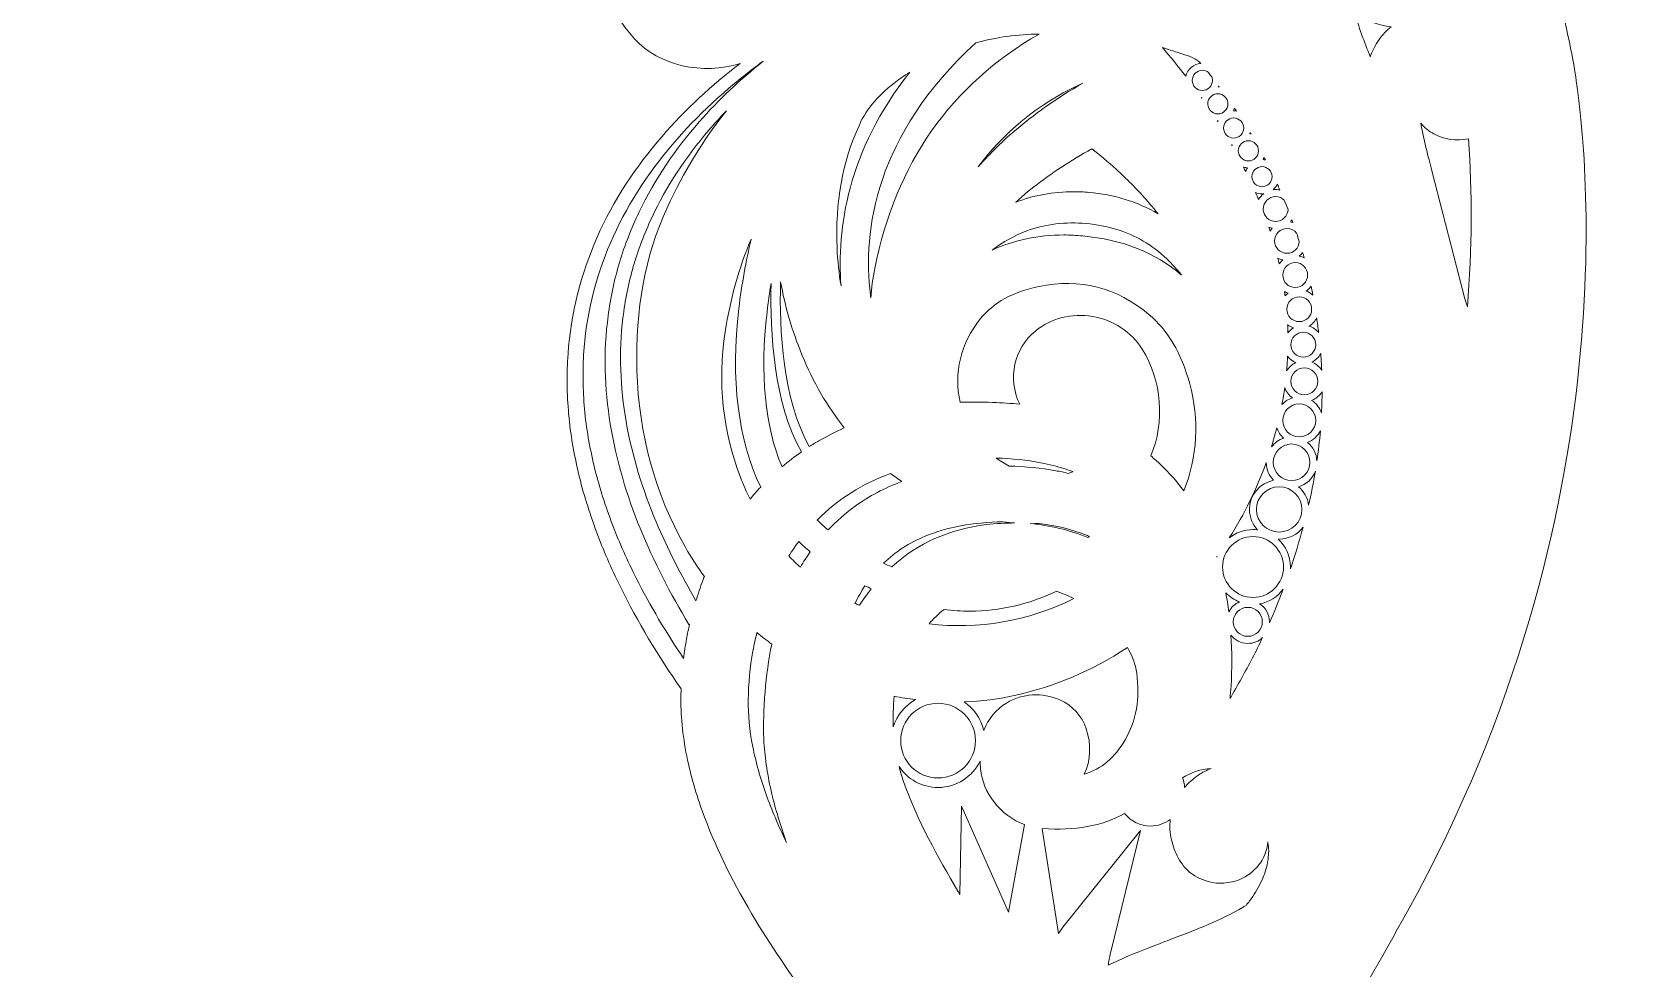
# Model space of a CAD drawing. Header units: millimetres. Extents: x -77 to 1717, y 18 to 332.
# Drawn here: x 463.1 to 636.7, y 149.6 to 251.3 of the extents above; entities that cross this region are included whole.
import ezdxf

# ---------------------------------------------------------------- set-up
doc = ezdxf.new("R2010")
doc.units = ezdxf.units.MM
doc.header["$MEASUREMENT"] = 0
doc.layers.add('Layer 4', color=7, linetype='Continuous')

msp = doc.modelspace()

# ---------------------------------------------------------------- linework, layer by layer
at = {"layer": 'Layer 4', "lineweight": 0}
for points, knots in [([(630.74, 246.83), (629.99, 251.55), (627.43, 263.99), (619.92, 277.61), (610.63, 294.47), (597.24, 307.16), (580.13, 315.32), (570.51, 319.9), (559.72, 324.34), (545.99, 325.76), (530.06, 327.4), (515.48, 326.65), (502.64, 323.53), (492.27, 321.01), (483, 316.95), (475.09, 311.46), (467.44, 306.15), (462.55, 300.58), (459.63, 296.49), (456.71, 300.58), (451.82, 306.15), (444.17, 311.46), (436.26, 316.95), (426.99, 321.01), (416.62, 323.53), (403.78, 326.65), (389.19, 327.4), (373.27, 325.76), (359.54, 324.34), (348.75, 319.9), (339.13, 315.32), (322.02, 307.16), (308.63, 294.47), (299.34, 277.61), (291.83, 263.99), (289.27, 251.55), (288.52, 246.83), (287.32, 239.29), (282.56, 199.48), (306.74, 155.75), (318.11, 135.19), (329.78, 116.27), (357.43, 92.85), (368.82, 83.21), (386.88, 68.64), (412.18, 53.49), (431.77, 41.77), (447.18, 33.53), (457.98, 28.99), (457.98, 28.99), (458.13, 28.92), (458.13, 28.92), (458.13, 28.92), (459.63, 28.25), (459.63, 28.25), (459.63, 28.25), (461.13, 28.92), (461.13, 28.92), (461.13, 28.92), (461.28, 28.99), (461.28, 28.99), (472.08, 33.53), (487.49, 41.77), (507.08, 53.49), (532.38, 68.64), (550.44, 83.21), (561.83, 92.85), (589.48, 116.27), (601.15, 135.19), (612.52, 155.75), (636.7, 199.48), (631.94, 239.29), (630.74, 246.83)], [0, 0, 0, 0, 1, 1, 1, 2, 2, 2, 3, 3, 3, 4, 4, 4, 5, 5, 5, 6, 6, 6, 7, 7, 7, 8, 8, 8, 9, 9, 9, 10, 10, 10, 11, 11, 11, 12, 12, 12, 13, 13, 13, 14, 14, 14, 15, 15, 15, 16, 16, 16, 17, 17, 17, 18, 18, 18, 19, 19, 19, 20, 20, 20, 21, 21, 21, 22, 22, 22, 23, 23, 23, 24, 24, 24, 24]), ([(528.05, 99.96), (525.07, 99.35), (522.75, 97.42), (521.67, 94.67), (520.85, 92.54), (520.91, 90.51), (521.86, 88.62), (522.23, 87.91), (522.76, 87.29), (523.41, 86.83), (523.41, 86.83), (523.88, 86.54), (523.88, 86.54), (523.88, 86.54), (523.94, 86.51), (523.94, 86.51), (524.3, 86.31), (524.69, 86.17), (525.08, 86.07), (525.41, 86), (525.73, 85.95), (526.06, 85.94), (525.21, 85.55), (524.29, 85.17), (523.24, 84.78), (520.78, 83.87), (518.18, 83.13), (515.97, 82.52), (514.52, 82.12), (513.03, 81.73), (511.59, 81.35), (511.59, 81.35), (511.53, 81.33), (511.53, 81.33), (510.18, 80.98), (508.79, 80.62), (507.4, 80.23), (506.64, 81.53), (505.6, 82.66), (504.32, 83.58), (502.28, 85.04), (499.88, 85.82), (497.37, 85.82), (496.55, 85.82), (495.72, 85.73), (494.9, 85.57), (492.85, 85.15), (490.9, 84.21), (489.27, 82.85), (489.17, 83.37), (489.05, 83.89), (488.91, 84.39), (488.71, 85.16), (488.46, 85.94), (488.17, 86.72), (488.06, 87.03), (487.38, 88.58), (487.25, 88.88), (487.25, 88.88), (487.22, 88.94), (487.22, 88.94), (487.21, 88.96), (485.12, 93.07), (485.12, 93.07), (485.12, 93.07), (483.96, 95.36), (483.96, 95.36), (483.96, 95.36), (481.99, 88.75), (481.99, 88.75), (481.73, 87.79), (481.59, 86.96), (481.48, 86.2), (481.47, 86.18), (481.47, 86.16), (481.47, 86.13), (478.93, 88.91), (475.54, 90.43), (471.34, 90.66), (466.36, 90.94), (461.76, 88.02), (459.63, 83.5), (457.5, 88.02), (452.88, 90.94), (447.92, 90.66), (443.72, 90.43), (440.33, 88.91), (437.79, 86.13), (437.79, 86.16), (437.79, 86.19), (437.78, 86.22), (437.67, 86.96), (437.53, 87.79), (437.27, 88.75), (437.27, 88.75), (435.3, 95.36), (435.3, 95.36), (435.3, 95.36), (432.08, 89.02), (432.08, 89.02), (432.08, 89.02), (431.44, 87.62), (431.44, 87.62), (431.32, 87.33), (431.2, 87.03), (431.09, 86.72), (430.8, 85.94), (430.55, 85.16), (430.35, 84.41), (430.21, 83.9), (430.09, 83.38), (429.99, 82.85), (428.36, 84.21), (426.41, 85.15), (424.36, 85.57), (421.02, 86.25), (417.67, 85.54), (414.94, 83.58), (413.66, 82.66), (412.63, 81.53), (411.87, 80.23), (410.47, 80.62), (409.08, 80.98), (407.73, 81.33), (407.73, 81.33), (407.67, 81.35), (407.67, 81.35), (406.23, 81.73), (404.74, 82.12), (403.29, 82.52), (401.08, 83.13), (398.48, 83.87), (396.03, 84.78), (394.98, 85.17), (394.05, 85.55), (393.2, 85.94), (393.53, 85.95), (393.85, 86), (394.18, 86.07), (394.57, 86.17), (394.96, 86.31), (395.32, 86.51), (395.32, 86.51), (395.8, 86.79), (395.8, 86.79), (395.8, 86.79), (395.85, 86.83), (395.85, 86.83), (396.5, 87.29), (397.03, 87.91), (397.4, 88.62), (398.35, 90.51), (398.42, 92.54), (397.59, 94.67), (396.51, 97.42), (394.19, 99.35), (391.21, 99.96), (388.11, 100.59), (384.78, 99.64), (382.73, 97.54), (381.79, 96.57), (381.07, 95.58), (380.54, 94.53), (380.42, 94.96), (380.37, 95.45), (380.33, 95.92), (380.27, 96.47), (380.25, 97.01), (380.22, 97.56), (380.17, 98.66), (380.14, 99.76), (380.1, 100.86), (380.03, 103.06), (379.98, 105.26), (379.89, 107.46), (379.81, 109.66), (379.71, 111.86), (379.57, 114.06), (379.43, 116.26), (379.25, 118.46), (379.02, 120.65), (378.8, 122.85), (378.53, 125.04), (378.19, 127.23), (378.11, 127.78), (378.01, 128.32), (377.92, 128.87), (377.87, 129.14), (377.83, 129.41), (377.77, 129.7), (377.72, 129.98), (377.66, 130.26), (377.58, 130.54), (377.31, 131.65), (376.91, 132.74), (376.44, 133.78), (375.48, 135.88), (374.17, 137.79), (372.65, 139.52), (371.9, 140.39), (371.09, 141.21), (370.24, 141.99), (369.91, 142.29), (369.57, 142.59), (369.22, 142.87), (369.71, 143.49), (370.19, 144.1), (370.66, 144.72), (373.33, 148.23), (375.59, 151.52), (377.57, 154.8), (379.88, 158.59), (381.69, 162.25), (383.11, 165.99), (383.89, 168.08), (384.51, 170.16), (384.95, 172.18), (385.44, 174.51), (385.69, 176.75), (385.68, 178.84), (385.68, 179.25), (385.66, 179.67), (385.64, 180.08), (388.07, 183.59), (390.28, 187.25), (392.16, 191.1), (393.14, 193.03), (393.97, 195.05), (394.76, 197.08), (395.49, 199.13), (396.17, 201.2), (396.67, 203.33), (397.16, 205.46), (397.56, 207.61), (397.74, 209.79), (397.93, 211.97), (397.97, 214.17), (397.82, 216.35), (397.52, 220.73), (396.41, 225.04), (394.64, 229.03), (392.87, 233.04), (390.44, 236.71), (387.6, 239.99), (385.02, 242.96), (382.11, 245.62), (379.01, 247.99), (383.14, 246.62), (387.99, 247.59), (390.72, 250.6), (392.74, 252.84), (393.86, 255.2), (394.05, 257.64), (394.83, 257.26), (395.69, 257.02), (396.56, 256.97), (396.56, 256.97), (396.66, 256.97), (396.66, 256.97), (396.66, 256.97), (396.68, 256.97), (396.68, 256.97), (396.96, 256.97), (397.3, 256.97), (397.7, 257.02), (397.7, 257.02), (397.81, 257.04), (397.81, 257.04), (397.87, 257.05), (397.92, 257.06), (397.98, 257.07), (398.2, 257.11), (398.47, 257.15), (398.82, 257.26), (398.87, 257.28), (398.92, 257.29), (398.99, 257.31), (399.18, 257.37), (399.42, 257.45), (399.72, 257.58), (399.72, 257.58), (399.9, 257.67), (399.9, 257.67), (400.09, 257.76), (400.33, 257.88), (400.6, 258.03), (401.8, 258.76), (402.78, 259.88), (403.37, 261.18), (404.41, 263.47), (404.34, 266.14), (403.17, 268.49), (402.63, 269.61), (401.83, 270.61), (400.87, 271.37), (400.48, 271.69), (400.07, 271.97), (399.65, 272.22), (401.4, 272.49), (403.1, 272.93), (404.78, 273.44), (406.53, 273.99), (408.24, 274.64), (409.91, 275.38), (413.26, 276.86), (416.46, 278.68), (419.42, 280.85), (420.17, 281.38), (420.89, 281.96), (421.61, 282.52), (422.31, 283.12), (423.03, 283.69), (423.7, 284.32), (425.07, 285.54), (426.35, 286.87), (427.59, 288.22), (429.85, 290.76), (431.88, 293.51), (433.66, 296.42), (434.74, 296.27), (435.82, 296.08), (436.89, 295.86), (436.66, 295.74), (436.43, 295.62), (436.2, 295.48), (435.89, 295.3), (435.6, 295.12), (435.32, 294.94), (435.07, 294.77), (434.76, 294.55), (434.37, 294.23), (434.37, 294.23), (430.93, 291.23), (430.93, 291.23), (430.93, 291.23), (435.56, 289.58), (435.56, 289.58), (436.8, 289.14), (438.08, 288.87), (439.48, 288.75), (440, 288.71), (440.52, 288.69), (441.04, 288.71), (440.89, 288.16), (440.8, 287.61), (440.77, 287.05), (440.69, 285.61), (441.05, 284.16), (441.8, 282.93), (441.93, 282.72), (442.07, 282.53), (442.23, 282.32), (442.23, 282.32), (442.36, 282.13), (442.36, 282.13), (442.55, 281.9), (442.73, 281.73), (442.88, 281.57), (442.92, 281.53), (442.96, 281.49), (443.03, 281.43), (443.25, 281.2), (443.47, 281.04), (443.65, 280.9), (443.7, 280.87), (443.74, 280.83), (443.79, 280.8), (443.79, 280.8), (443.91, 280.71), (443.91, 280.71), (444.21, 280.5), (444.52, 280.34), (444.8, 280.19), (444.8, 280.19), (444.89, 280.15), (444.89, 280.15), (446.29, 279.52), (447.97, 279.41), (449.36, 279.87), (450.04, 280.07), (450.66, 280.35), (451.23, 280.72), (451.55, 280.93), (451.83, 281.15), (452.09, 281.38), (452.09, 281.38), (452.29, 281.58), (452.29, 281.58), (452.43, 281.71), (452.54, 281.85), (452.69, 282.05), (452.69, 282.05), (453.05, 282.64), (453.05, 282.64), (453.05, 282.64), (453.07, 282.69), (453.07, 282.69), (453.46, 283.45), (453.67, 284.29), (453.68, 285.11), (453.69, 285.62), (453.63, 286.13), (453.49, 286.63), (453.49, 286.63), (453.04, 287.71), (453.04, 287.71), (453.04, 287.71), (452.98, 287.82), (452.98, 287.82), (452.76, 288.2), (452.49, 288.56), (452.18, 288.87), (452.73, 288.68), (453.29, 288.43), (453.86, 288.12), (454.37, 287.83), (456.57, 286.04), (458.29, 284.56), (458.29, 284.56), (459.63, 283.41), (459.63, 283.41), (459.63, 283.41), (460.97, 284.56), (460.97, 284.56), (462.69, 286.04), (464.88, 287.82), (465.35, 288.09), (465.96, 288.42), (466.52, 288.68), (467.08, 288.87), (466.77, 288.56), (466.5, 288.2), (466.28, 287.82), (466.28, 287.82), (465.82, 286.75), (465.82, 286.75), (465.82, 286.75), (465.77, 286.63), (465.77, 286.63), (465.63, 286.13), (465.57, 285.62), (465.58, 285.12), (465.59, 284.29), (465.8, 283.44), (466.21, 282.65), (466.21, 282.65), (466.53, 282.11), (466.53, 282.11), (466.53, 282.11), (466.58, 282.03), (466.58, 282.03), (466.71, 281.86), (466.83, 281.71), (466.96, 281.59), (466.96, 281.59), (467.17, 281.38), (467.17, 281.38), (467.43, 281.15), (467.71, 280.93), (468.04, 280.72), (468.6, 280.35), (469.22, 280.07), (469.86, 279.88), (471.29, 279.42), (472.98, 279.52), (474.37, 280.15), (474.37, 280.15), (474.5, 280.21), (474.5, 280.21), (474.75, 280.34), (475.05, 280.5), (475.35, 280.71), (475.35, 280.71), (475.47, 280.8), (475.47, 280.8), (475.52, 280.83), (475.56, 280.87), (475.61, 280.91), (475.79, 281.04), (476.01, 281.2), (476.26, 281.46), (476.3, 281.5), (476.34, 281.54), (476.39, 281.58), (476.53, 281.73), (476.71, 281.9), (476.92, 282.16), (476.92, 282.16), (477.04, 282.32), (477.04, 282.32), (477.19, 282.53), (477.33, 282.72), (477.49, 282.97), (478.21, 284.16), (478.57, 285.61), (478.49, 287.04), (478.46, 287.61), (478.37, 288.16), (478.22, 288.71), (478.74, 288.69), (479.26, 288.71), (479.78, 288.75), (481.18, 288.86), (482.46, 289.14), (483.7, 289.58), (483.7, 289.58), (488.33, 291.23), (488.33, 291.23), (488.33, 291.23), (484.85, 294.26), (484.85, 294.26), (484.5, 294.55), (484.2, 294.76), (483.92, 294.95), (483.65, 295.13), (483.37, 295.3), (483.05, 295.49), (482.82, 295.62), (482.59, 295.75), (482.37, 295.86), (483.43, 296.08), (484.5, 296.26), (485.57, 296.41), (487.35, 293.51), (489.37, 290.76), (491.63, 288.22), (492.87, 286.87), (494.15, 285.54), (495.53, 284.32), (496.2, 283.69), (496.92, 283.12), (497.61, 282.52), (498.34, 281.96), (499.05, 281.38), (499.8, 280.85), (502.76, 278.68), (505.97, 276.86), (509.31, 275.38), (510.99, 274.64), (512.7, 273.99), (514.44, 273.44), (516.14, 272.93), (517.84, 272.48), (519.61, 272.21), (519.19, 271.96), (518.78, 271.69), (518.41, 271.39), (517.43, 270.61), (516.64, 269.61), (516.1, 268.51), (514.93, 266.14), (514.85, 263.47), (515.89, 261.19), (516.48, 259.88), (517.47, 258.75), (518.7, 258.01), (518.92, 257.89), (519.12, 257.78), (519.36, 257.67), (519.36, 257.67), (519.57, 257.57), (519.57, 257.57), (519.84, 257.45), (520.08, 257.37), (520.29, 257.31), (520.34, 257.29), (520.4, 257.27), (520.49, 257.24), (520.79, 257.15), (521.06, 257.11), (521.28, 257.07), (521.34, 257.06), (521.39, 257.05), (521.45, 257.04), (521.45, 257.04), (521.6, 257.02), (521.6, 257.02), (521.96, 256.97), (522.3, 256.97), (522.6, 256.97), (522.6, 256.97), (522.63, 256.97), (522.63, 256.97), (522.63, 256.97), (522.73, 256.97), (522.73, 256.97), (523.58, 257.02), (524.44, 257.26), (525.21, 257.64), (525.41, 255.2), (526.52, 252.84), (528.54, 250.6), (531.22, 247.64), (535.94, 246.65), (540.02, 247.91), (536.95, 245.56), (534.08, 242.93), (531.54, 239.99), (528.69, 236.71), (526.26, 233.04), (524.49, 229.03), (522.72, 225.04), (521.62, 220.73), (521.32, 216.35), (521.17, 214.17), (521.2, 211.97), (521.39, 209.79), (521.58, 207.61), (521.98, 205.46), (522.47, 203.33), (522.96, 201.2), (523.65, 199.13), (524.38, 197.08), (525.16, 195.05), (525.99, 193.03), (526.97, 191.1), (528.88, 187.19), (531.13, 183.47), (533.61, 179.92), (533.61, 179.92), (533.61, 179.92), (533.61, 179.92), (533.6, 179.56), (533.58, 179.19), (533.58, 178.83), (533.57, 176.75), (533.82, 174.51), (534.31, 172.17), (534.75, 170.15), (535.37, 168.07), (536.15, 165.98), (537.57, 162.25), (539.38, 158.59), (541.69, 154.8), (543.67, 151.52), (545.93, 148.22), (548.6, 144.72), (549.04, 144.14), (549.5, 143.56), (549.95, 142.98), (549.56, 142.66), (549.18, 142.33), (548.81, 141.99), (547.96, 141.21), (547.14, 140.39), (546.39, 139.52), (544.88, 137.79), (543.56, 135.88), (542.61, 133.78), (542.13, 132.74), (541.74, 131.65), (541.46, 130.54), (541.39, 130.26), (541.33, 129.98), (541.28, 129.7), (541.22, 129.41), (541.17, 129.14), (541.13, 128.87), (541.04, 128.32), (540.94, 127.78), (540.86, 127.23), (540.52, 125.04), (540.25, 122.85), (540.02, 120.65), (539.79, 118.46), (539.62, 116.26), (539.48, 114.06), (539.33, 111.86), (539.23, 109.66), (539.15, 107.46), (539.06, 105.26), (539.02, 103.06), (538.94, 100.86), (538.91, 99.76), (538.88, 98.66), (538.83, 97.56), (538.8, 97.01), (538.77, 96.47), (538.72, 95.92), (538.68, 95.55), (538.64, 95.17), (538.57, 94.81), (538.06, 95.76), (537.39, 96.66), (536.53, 97.54), (534.48, 99.64), (531.15, 100.59), (528.05, 99.96)], [0, 0, 0, 0, 1, 1, 1, 2, 2, 2, 3, 3, 3, 4, 4, 4, 5, 5, 5, 6, 6, 6, 7, 7, 7, 8, 8, 8, 9, 9, 9, 10, 10, 10, 11, 11, 11, 12, 12, 12, 13, 13, 13, 14, 14, 14, 15, 15, 15, 16, 16, 16, 17, 17, 17, 18, 18, 18, 19, 19, 19, 20, 20, 20, 21, 21, 21, 22, 22, 22, 23, 23, 23, 24, 24, 24, 25, 25, 25, 26, 26, 26, 27, 27, 27, 28, 28, 28, 29, 29, 29, 30, 30, 30, 31, 31, 31, 32, 32, 32, 33, 33, 33, 34, 34, 34, 35, 35, 35, 36, 36, 36, 37, 37, 37, 38, 38, 38, 39, 39, 39, 40, 40, 40, 41, 41, 41, 42, 42, 42, 43, 43, 43, 44, 44, 44, 45, 45, 45, 46, 46, 46, 47, 47, 47, 48, 48, 48, 49, 49, 49, 50, 50, 50, 51, 51, 51, 52, 52, 52, 53, 53, 53, 54, 54, 54, 55, 55, 55, 56, 56, 56, 57, 57, 57, 58, 58, 58, 59, 59, 59, 60, 60, 60, 61, 61, 61, 62, 62, 62, 63, 63, 63, 64, 64, 64, 65, 65, 65, 66, 66, 66, 67, 67, 67, 68, 68, 68, 69, 69, 69, 70, 70, 70, 71, 71, 71, 72, 72, 72, 73, 73, 73, 74, 74, 74, 75, 75, 75, 76, 76, 76, 77, 77, 77, 78, 78, 78, 79, 79, 79, 80, 80, 80, 81, 81, 81, 82, 82, 82, 83, 83, 83, 84, 84, 84, 85, 85, 85, 86, 86, 86, 87, 87, 87, 88, 88, 88, 89, 89, 89, 90, 90, 90, 91, 91, 91, 92, 92, 92, 93, 93, 93, 94, 94, 94, 95, 95, 95, 96, 96, 96, 97, 97, 97, 98, 98, 98, 99, 99, 99, 100, 100, 100, 101, 101, 101, 102, 102, 102, 103, 103, 103, 104, 104, 104, 105, 105, 105, 106, 106, 106, 107, 107, 107, 108, 108, 108, 109, 109, 109, 110, 110, 110, 111, 111, 111, 112, 112, 112, 113, 113, 113, 114, 114, 114, 115, 115, 115, 116, 116, 116, 117, 117, 117, 118, 118, 118, 119, 119, 119, 120, 120, 120, 121, 121, 121, 122, 122, 122, 123, 123, 123, 124, 124, 124, 125, 125, 125, 126, 126, 126, 127, 127, 127, 128, 128, 128, 129, 129, 129, 130, 130, 130, 131, 131, 131, 132, 132, 132, 133, 133, 133, 134, 134, 134, 135, 135, 135, 136, 136, 136, 137, 137, 137, 138, 138, 138, 139, 139, 139, 140, 140, 140, 141, 141, 141, 142, 142, 142, 143, 143, 143, 144, 144, 144, 145, 145, 145, 146, 146, 146, 147, 147, 147, 148, 148, 148, 149, 149, 149, 150, 150, 150, 151, 151, 151, 152, 152, 152, 153, 153, 153, 154, 154, 154, 155, 155, 155, 156, 156, 156, 157, 157, 157, 158, 158, 158, 159, 159, 159, 160, 160, 160, 161, 161, 161, 162, 162, 162, 163, 163, 163, 164, 164, 164, 165, 165, 165, 166, 166, 166, 167, 167, 167, 168, 168, 168, 169, 169, 169, 170, 170, 170, 171, 171, 171, 172, 172, 172, 173, 173, 173, 174, 174, 174, 175, 175, 175, 176, 176, 176, 177, 177, 177, 178, 178, 178, 179, 179, 179, 180, 180, 180, 181, 181, 181, 182, 182, 182, 183, 183, 183, 184, 184, 184, 185, 185, 185, 186, 186, 186, 187, 187, 187, 188, 188, 188, 189, 189, 189, 190, 190, 190, 191, 191, 191, 192, 192, 192, 193, 193, 193, 194, 194, 194, 195, 195, 195, 196, 196, 196, 197, 197, 197, 198, 198, 198, 199, 199, 199, 200, 200, 200, 201, 201, 201, 202, 202, 202, 203, 203, 203, 204, 204, 204, 205, 205, 205, 206, 206, 206, 207, 207, 207, 208, 208, 208, 209, 209, 209, 210, 210, 210, 211, 211, 211, 212, 212, 212, 213, 213, 213, 214, 214, 214, 215, 215, 215, 216, 216, 216, 217, 217, 217, 218, 218, 218, 219, 219, 219, 220, 220, 220, 221, 221, 221, 222, 222, 222, 223, 223, 223, 224, 224, 224, 225, 225, 225, 226, 226, 226, 227, 227, 227, 228, 228, 228, 229, 229, 229, 229]), ([(610.09, 251.31), (609.4, 250.59), (608.84, 249.67), (608.47, 248.64), (607.83, 250.26), (607.2, 251.92), (606.75, 253.57), (606.83, 253.51), (606.9, 253.45), (606.98, 253.39), (608.07, 252.55), (609.39, 252.04), (610.73, 251.9), (610.5, 251.72), (610.29, 251.52), (610.09, 251.31)], [0, 0, 0, 0, 1, 1, 1, 2, 2, 2, 3, 3, 3, 4, 4, 4, 5, 5, 5, 5]), ([(554.65, 225.64), (554.43, 224.56), (554.29, 223.5), (554.21, 222.44), (554.2, 222.55), (554.19, 222.66), (554.17, 222.78), (553.34, 229.72), (554.65, 240.1), (565.63, 250.16), (567.88, 250.77), (570.19, 251.09), (572.5, 251.1), (562.91, 245.6), (556.91, 237.05), (554.65, 225.64)], [0, 0, 0, 0, 1, 1, 1, 2, 2, 2, 3, 3, 3, 4, 4, 4, 5, 5, 5, 5]), ([(588.43, 246.53), (587.63, 247.57), (586.79, 248.61), (585.9, 249.65), (586.51, 249.45), (587.03, 249.28), (587.51, 249.13), (588.98, 248.66), (589.52, 248.49), (590.08, 247.92), (589.28, 247.86), (588.62, 247.29), (588.43, 246.53)], [0, 0, 0, 0, 1, 1, 1, 2, 2, 2, 3, 3, 3, 4, 4, 4, 4]), ([(534.19, 185.36), (534.07, 184.65), (533.97, 183.94), (533.88, 183.23), (531.99, 186.04), (530.25, 188.95), (528.73, 191.97), (527.76, 193.85), (526.94, 195.79), (526.15, 197.75), (525.43, 199.73), (524.75, 201.72), (524.25, 203.77), (523.76, 205.81), (523.35, 207.87), (523.15, 209.96), (522.95, 212.05), (522.89, 214.15), (523.01, 216.24), (523.26, 220.43), (524.27, 224.55), (525.93, 228.41), (527.58, 232.27), (529.89, 235.84), (532.63, 239.06), (535.36, 242.29), (538.51, 245.16), (541.9, 247.7), (542.11, 247.86), (542.31, 248.01), (542.52, 248.16), (540.02, 246.16), (537.68, 243.97), (535.56, 241.56), (532.98, 238.61), (530.75, 235.33), (529.05, 231.78), (528.2, 230), (527.48, 228.16), (526.91, 226.27), (526.34, 224.38), (525.94, 222.44), (525.68, 220.48), (525.43, 218.53), (525.31, 216.55), (525.36, 214.58), (525.42, 212.6), (525.6, 210.64), (525.91, 208.69), (526.57, 204.81), (527.67, 201.01), (529.16, 197.38), (530.64, 193.75), (532.44, 190.26), (534.46, 186.92), (534.46, 186.92), (534.53, 186.96), (534.53, 186.96), (534.4, 186.43), (534.29, 185.89), (534.19, 185.36)], [0, 0, 0, 0, 1, 1, 1, 2, 2, 2, 3, 3, 3, 4, 4, 4, 5, 5, 5, 6, 6, 6, 7, 7, 7, 8, 8, 8, 9, 9, 9, 10, 10, 10, 11, 11, 11, 12, 12, 12, 13, 13, 13, 14, 14, 14, 15, 15, 15, 16, 16, 16, 17, 17, 17, 18, 18, 18, 19, 19, 19, 20, 20, 20, 20]), ([(550.98, 223.73), (550.76, 225.07), (550.61, 226.45), (550.55, 227.86), (550.34, 232.83), (551.12, 237.18), (552.94, 241.15), (552.99, 241.26), (553.04, 241.38), (553.09, 241.5), (553.09, 241.5), (553.11, 241.57), (553.11, 241.57), (554.03, 243.35), (555.43, 244.87), (557.51, 246.34), (557.82, 246.56), (558.14, 246.77), (558.46, 246.97), (551.67, 238.38), (550.5, 229.94), (550.98, 223.73)], [0, 0, 0, 0, 1, 1, 1, 2, 2, 2, 3, 3, 3, 4, 4, 4, 5, 5, 5, 6, 6, 6, 7, 7, 7, 7]), ([(590.89, 246.95), (590.99, 246.8), (591.1, 246.65), (591.23, 246.48), (591.23, 246.48), (591.25, 246.45), (591.25, 246.45), (591.3, 246.33), (591.33, 246.21), (591.33, 246.07), (591.33, 245.47), (590.83, 244.98), (590.23, 244.98), (589.63, 244.98), (589.14, 245.47), (589.14, 246.07), (589.14, 246.68), (589.63, 247.17), (590.23, 247.17), (590.48, 247.17), (590.7, 247.08), (590.89, 246.95)], [0, 0, 0, 0, 1, 1, 1, 2, 2, 2, 3, 3, 3, 4, 4, 4, 5, 5, 5, 6, 6, 6, 7, 7, 7, 7]), ([(569.65, 240.42), (568.58, 239.51), (567.52, 238.47), (566.18, 237.01), (566.08, 236.89), (565.98, 236.78), (565.87, 236.66), (569.31, 241.31), (573.55, 244.1), (577.26, 245.77), (574.45, 244.17), (571.89, 242.37), (569.65, 240.42)], [0, 0, 0, 0, 1, 1, 1, 2, 2, 2, 3, 3, 3, 4, 4, 4, 4]), ([(591.96, 245.38), (591.97, 245.41), (591.98, 245.44), (591.99, 245.47), (592.01, 245.44), (592.04, 245.41), (592.06, 245.37), (592.03, 245.38), (591.99, 245.38), (591.96, 245.38)], [0, 0, 0, 0, 1, 1, 1, 2, 2, 2, 3, 3, 3, 3]), ([(590.19, 244.21), (590.18, 244.2), (590.18, 244.18), (590.17, 244.16), (590.16, 244.18), (590.14, 244.2), (590.13, 244.22), (590.15, 244.22), (590.17, 244.22), (590.19, 244.21)], [0, 0, 0, 0, 1, 1, 1, 2, 2, 2, 3, 3, 3, 3]), ([(593.01, 243.52), (593.01, 242.92), (592.52, 242.43), (591.92, 242.43), (591.59, 242.43), (591.3, 242.58), (591.1, 242.8), (591.04, 242.89), (590.99, 242.97), (590.93, 243.06), (590.87, 243.2), (590.82, 243.36), (590.82, 243.52), (590.82, 244.13), (591.32, 244.62), (591.92, 244.62), (592.52, 244.62), (593.01, 244.13), (593.01, 243.52)], [0, 0, 0, 0, 1, 1, 1, 2, 2, 2, 3, 3, 3, 4, 4, 4, 5, 5, 5, 6, 6, 6, 6]), ([(593.63, 242.76), (593.63, 242.76), (593.62, 242.76), (593.61, 242.76), (593.66, 242.86), (593.69, 242.96), (593.72, 243.07), (593.8, 242.96), (593.87, 242.84), (593.95, 242.73), (593.84, 242.75), (593.74, 242.76), (593.63, 242.76)], [0, 0, 0, 0, 1, 1, 1, 2, 2, 2, 3, 3, 3, 4, 4, 4, 4]), ([(528.81, 214.55), (529, 207.61), (530.78, 201.14), (534.08, 195.32), (534.71, 194.22), (535.4, 193.14), (536.13, 192.13), (536.07, 191.98), (536.02, 191.84), (535.96, 191.69), (535.69, 190.98), (535.45, 190.24), (535.22, 189.51), (533.59, 192.28), (532.13, 195.14), (530.89, 198.09), (529.41, 201.6), (528.3, 205.25), (527.63, 208.98), (527.31, 210.85), (527.12, 212.73), (527.05, 214.62), (526.97, 216.51), (527.07, 218.4), (527.29, 220.28), (527.52, 222.15), (527.89, 224.01), (528.41, 225.83), (528.94, 227.64), (529.61, 229.42), (530.41, 231.13), (532.01, 234.57), (534.13, 237.76), (536.61, 240.65), (537.23, 241.38), (537.88, 242.08), (538.54, 242.77), (536.05, 239.67), (533.89, 236.15), (532.08, 232.21), (529.69, 227.02), (528.62, 221.25), (528.81, 214.55)], [0, 0, 0, 0, 1, 1, 1, 2, 2, 2, 3, 3, 3, 4, 4, 4, 5, 5, 5, 6, 6, 6, 7, 7, 7, 8, 8, 8, 9, 9, 9, 10, 10, 10, 11, 11, 11, 12, 12, 12, 13, 13, 13, 14, 14, 14, 14]), ([(591.92, 241.66), (591.92, 241.66), (591.93, 241.66), (591.94, 241.66), (591.92, 241.63), (591.91, 241.6), (591.9, 241.58), (591.88, 241.61), (591.86, 241.64), (591.84, 241.67), (591.87, 241.67), (591.89, 241.66), (591.92, 241.66)], [0, 0, 0, 0, 1, 1, 1, 2, 2, 2, 3, 3, 3, 4, 4, 4, 4]), ([(594.73, 240.9), (594.73, 240.29), (594.24, 239.8), (593.63, 239.8), (593.03, 239.8), (592.54, 240.29), (592.54, 240.9), (592.54, 241.5), (593.03, 241.99), (593.63, 241.99), (594.24, 241.99), (594.73, 241.5), (594.73, 240.9)], [0, 0, 0, 0, 1, 1, 1, 2, 2, 2, 3, 3, 3, 4, 4, 4, 4]), ([(619.03, 221.45), (618.93, 221.74), (618.84, 222.02), (618.75, 222.31), (618.75, 222.31), (615.16, 236.26), (615.16, 236.26), (615.07, 236.65), (614.97, 237.03), (614.87, 237.43), (614.64, 238.33), (614.41, 239.25), (614.22, 240.13), (614.12, 240.59), (614.03, 241.02), (613.96, 241.43), (614.35, 240.95), (614.85, 240.55), (615.4, 240.25), (616.52, 239.64), (617.85, 239.45), (619.14, 239.71), (619.58, 233.88), (619.54, 227.86), (619.03, 221.45)], [0, 0, 0, 0, 1, 1, 1, 2, 2, 2, 3, 3, 3, 4, 4, 4, 5, 5, 5, 6, 6, 6, 7, 7, 7, 8, 8, 8, 8]), ([(595.38, 240.27), (595.4, 240.32), (595.41, 240.37), (595.43, 240.42), (595.46, 240.36), (595.49, 240.31), (595.53, 240.25), (595.48, 240.26), (595.43, 240.26), (595.38, 240.27)], [0, 0, 0, 0, 1, 1, 1, 2, 2, 2, 3, 3, 3, 3]), ([(577.91, 233.9), (577.36, 233.95), (576.81, 233.97), (576.26, 233.97), (574.06, 233.97), (571.92, 233.59), (570, 232.84), (569.99, 232.83), (569.97, 232.83), (569.95, 232.82), (570.06, 232.91), (570.16, 233.01), (570.27, 233.1), (570.37, 233.19), (570.47, 233.28), (570.58, 233.37), (570.74, 233.52), (570.91, 233.67), (571.07, 233.8), (571.07, 233.8), (571.93, 234.49), (571.93, 234.49), (573.81, 235.98), (575.93, 237.37), (578.23, 238.63), (579.08, 237.98), (579.97, 237.24), (580.88, 236.41), (582, 235.38), (583.09, 234.28), (584.12, 233.12), (584.57, 232.61), (585, 232.09), (585.43, 231.57), (583.22, 232.87), (580.62, 233.68), (577.91, 233.9)], [0, 0, 0, 0, 1, 1, 1, 2, 2, 2, 3, 3, 3, 4, 4, 4, 5, 5, 5, 6, 6, 6, 7, 7, 7, 8, 8, 8, 9, 9, 9, 10, 10, 10, 11, 11, 11, 12, 12, 12, 12]), ([(593.47, 238.97), (593.45, 239), (593.43, 239.03), (593.41, 239.06), (593.44, 239.05), (593.47, 239.05), (593.49, 239.05), (593.48, 239.02), (593.47, 238.99), (593.47, 238.97)], [0, 0, 0, 0, 1, 1, 1, 2, 2, 2, 3, 3, 3, 3]), ([(596.33, 238.42), (596.33, 237.81), (595.84, 237.32), (595.24, 237.32), (594.63, 237.32), (594.14, 237.81), (594.14, 238.42), (594.14, 239.02), (594.63, 239.51), (595.24, 239.51), (595.84, 239.51), (596.33, 239.02), (596.33, 238.42)], [0, 0, 0, 0, 1, 1, 1, 2, 2, 2, 3, 3, 3, 4, 4, 4, 4]), ([(594.95, 236.17), (594.87, 236.32), (594.79, 236.48), (594.72, 236.64), (594.85, 236.6), (594.99, 236.57), (595.13, 236.57), (595.05, 236.44), (594.99, 236.31), (594.95, 236.17)], [0, 0, 0, 0, 1, 1, 1, 2, 2, 2, 3, 3, 3, 3]), ([(597.81, 235.61), (597.81, 235), (597.32, 234.51), (596.72, 234.51), (596.11, 234.51), (595.62, 235), (595.62, 235.61), (595.62, 236.21), (596.11, 236.7), (596.72, 236.7), (597.32, 236.7), (597.81, 236.21), (597.81, 235.61)], [0, 0, 0, 0, 1, 1, 1, 2, 2, 2, 3, 3, 3, 4, 4, 4, 4]), ([(596.83, 237.46), (596.87, 237.53), (596.92, 237.61), (596.95, 237.69), (597, 237.6), (597.04, 237.52), (597.09, 237.43), (597, 237.45), (596.92, 237.45), (596.83, 237.46)], [0, 0, 0, 0, 1, 1, 1, 2, 2, 2, 3, 3, 3, 3]), ([(598.2, 234.21), (598.1, 234.21), (598, 234.2), (597.91, 234.19), (598.11, 234.35), (598.27, 234.56), (598.38, 234.79), (598.48, 234.58), (598.57, 234.37), (598.66, 234.15), (598.51, 234.19), (598.36, 234.21), (598.2, 234.21)], [0, 0, 0, 0, 1, 1, 1, 2, 2, 2, 3, 3, 3, 4, 4, 4, 4]), ([(596.34, 233.11), (596.24, 233.37), (596.13, 233.63), (596.01, 233.88), (596.23, 233.79), (596.47, 233.74), (596.72, 233.74), (596.78, 233.74), (596.84, 233.75), (596.9, 233.76), (596.67, 233.58), (596.48, 233.37), (596.34, 233.11)], [0, 0, 0, 0, 1, 1, 1, 2, 2, 2, 3, 3, 3, 4, 4, 4, 4]), ([(599.54, 232.03), (599.51, 231.32), (598.92, 230.74), (598.2, 230.74), (597.64, 230.74), (597.16, 231.08), (596.96, 231.56), (596.95, 231.57), (596.95, 231.57), (596.95, 231.58), (596.89, 231.73), (596.85, 231.91), (596.85, 232.09), (596.85, 232.83), (597.45, 233.44), (598.2, 233.44), (598.56, 233.44), (598.89, 233.29), (599.13, 233.05), (599.27, 232.72), (599.4, 232.37), (599.54, 232.03)], [0, 0, 0, 0, 1, 1, 1, 2, 2, 2, 3, 3, 3, 4, 4, 4, 5, 5, 5, 6, 6, 6, 7, 7, 7, 7]), ([(599.8, 230.71), (599.86, 230.78), (599.91, 230.85), (599.97, 230.93), (600, 230.84), (600.03, 230.74), (600.07, 230.64), (599.98, 230.67), (599.89, 230.69), (599.8, 230.71)], [0, 0, 0, 0, 1, 1, 1, 2, 2, 2, 3, 3, 3, 3]), ([(586.39, 226.66), (586.94, 226.13), (587.47, 225.54), (587.97, 224.91), (585.12, 227.35), (581.52, 228.78), (577.24, 229.17), (576.55, 229.23), (575.87, 229.27), (575.2, 229.27), (572.4, 229.27), (569.79, 228.72), (567.4, 227.62), (568.57, 228.52), (569.85, 229.23), (571.18, 229.72), (572.18, 230.08), (573.24, 230.34), (574.33, 230.47), (575.4, 230.6), (576.5, 230.62), (577.61, 230.51), (579.96, 230.3), (582.04, 229.66), (583.8, 228.61), (584.71, 228.08), (585.58, 227.42), (586.39, 226.66)], [0, 0, 0, 0, 1, 1, 1, 2, 2, 2, 3, 3, 3, 4, 4, 4, 5, 5, 5, 6, 6, 6, 7, 7, 7, 8, 8, 8, 9, 9, 9, 9]), ([(597.47, 230.1), (597.59, 230.06), (597.71, 230.03), (597.83, 230.01), (597.75, 229.91), (597.67, 229.81), (597.61, 229.7), (597.57, 229.83), (597.52, 229.97), (597.47, 230.1)], [0, 0, 0, 0, 1, 1, 1, 2, 2, 2, 3, 3, 3, 3]), ([(600.48, 229.46), (600.58, 229.16), (600.67, 228.85), (600.77, 228.55), (600.73, 227.84), (600.15, 227.28), (599.43, 227.28), (598.69, 227.28), (598.08, 227.88), (598.08, 228.62), (598.08, 229.37), (598.69, 229.97), (599.43, 229.97), (599.86, 229.97), (600.23, 229.77), (600.48, 229.46)], [0, 0, 0, 0, 1, 1, 1, 2, 2, 2, 3, 3, 3, 4, 4, 4, 5, 5, 5, 5]), ([(538.4, 218.74), (538.95, 222.34), (539.89, 225.71), (541.21, 228.8), (540.67, 226.47), (540.19, 223.93), (539.88, 221.29), (538.98, 213.56), (539.78, 207.03), (542.25, 201.86), (541.85, 201.44), (541.47, 201), (541.1, 200.56), (540.72, 201.32), (540.38, 202.12), (540.06, 202.93), (538.12, 207.94), (537.57, 213.26), (538.4, 218.74)], [0, 0, 0, 0, 1, 1, 1, 2, 2, 2, 3, 3, 3, 4, 4, 4, 5, 5, 5, 6, 6, 6, 6]), ([(598.59, 226.13), (598.54, 226.34), (598.5, 226.54), (598.45, 226.75), (598.61, 226.66), (598.79, 226.6), (598.99, 226.55), (598.84, 226.43), (598.7, 226.29), (598.59, 226.13)], [0, 0, 0, 0, 1, 1, 1, 2, 2, 2, 3, 3, 3, 3]), ([(600.32, 223.56), (599.57, 223.56), (598.97, 224.17), (598.97, 224.91), (598.97, 225.65), (599.57, 226.26), (600.32, 226.26), (601.06, 226.26), (601.67, 225.65), (601.67, 224.91), (601.67, 224.17), (601.06, 223.56), (600.32, 223.56)], [0, 0, 0, 0, 1, 1, 1, 2, 2, 2, 3, 3, 3, 4, 4, 4, 4]), ([(600.76, 226.98), (600.9, 227.09), (601.02, 227.22), (601.13, 227.37), (601.19, 227.18), (601.23, 226.98), (601.29, 226.79), (601.12, 226.88), (600.95, 226.94), (600.76, 226.98)], [0, 0, 0, 0, 1, 1, 1, 2, 2, 2, 3, 3, 3, 3]), ([(544.57, 204.07), (542.7, 208.5), (542.15, 214.16), (542.94, 220.91), (543.06, 221.96), (543.21, 222.99), (543.38, 224), (543.24, 218.58), (543.7, 210.98), (546.67, 205.68), (545.95, 205.18), (545.24, 204.64), (544.57, 204.07)], [0, 0, 0, 0, 1, 1, 1, 2, 2, 2, 3, 3, 3, 4, 4, 4, 4]), ([(547.53, 206.26), (544.65, 211.42), (544.25, 218.9), (544.41, 224.18), (544.89, 221.53), (545.66, 218.88), (546.73, 216.25), (547.94, 213.29), (549.49, 210.62), (551.33, 208.29), (550.37, 207.87), (549.45, 207.4), (548.58, 206.9), (548.23, 206.69), (547.87, 206.48), (547.53, 206.26)], [0, 0, 0, 0, 1, 1, 1, 2, 2, 2, 3, 3, 3, 4, 4, 4, 5, 5, 5, 5]), ([(583.71, 216.85), (582.54, 218.73), (580.57, 220.03), (578.29, 220.41), (576.05, 220.78), (573.8, 220.22), (572.13, 218.86), (569.75, 216.92), (569.06, 213.73), (570.39, 210.86), (569.44, 210.97), (568.47, 211.04), (567.45, 211.07), (566.26, 211.12), (565.07, 211.12), (563.92, 211.08), (563.2, 214.23), (563.98, 217.49), (566.1, 220.14), (567.55, 221.93), (569.64, 223.09), (572.49, 223.68), (576.92, 224.59), (580.94, 223.57), (584.42, 220.64), (586.49, 218.9), (587.94, 216.43), (588.86, 213.1), (589.93, 209.22), (589.7, 205.14), (588.22, 201.44), (587.47, 202.46), (586.62, 203.42), (585.7, 204.31), (585.7, 204.31), (585.69, 204.32), (585.69, 204.32), (585.35, 204.64), (585, 204.95), (584.64, 205.25), (586.18, 208.96), (585.84, 213.43), (583.71, 216.85)], [0, 0, 0, 0, 1, 1, 1, 2, 2, 2, 3, 3, 3, 4, 4, 4, 5, 5, 5, 6, 6, 6, 7, 7, 7, 8, 8, 8, 9, 9, 9, 10, 10, 10, 11, 11, 11, 12, 12, 12, 13, 13, 13, 14, 14, 14, 14]), ([(599.22, 222.64), (599.2, 222.81), (599.18, 222.98), (599.15, 223.14), (599.28, 223.06), (599.41, 222.99), (599.56, 222.94), (599.43, 222.85), (599.32, 222.75), (599.22, 222.64)], [0, 0, 0, 0, 1, 1, 1, 2, 2, 2, 3, 3, 3, 3]), ([(600.76, 219.85), (600.02, 219.85), (599.41, 220.45), (599.41, 221.2), (599.41, 221.94), (600.02, 222.55), (600.76, 222.55), (601.5, 222.55), (602.11, 221.94), (602.11, 221.2), (602.11, 220.45), (601.5, 219.85), (600.76, 219.85)], [0, 0, 0, 0, 1, 1, 1, 2, 2, 2, 3, 3, 3, 4, 4, 4, 4]), ([(601.52, 223.17), (601.73, 223.31), (601.9, 223.49), (602.05, 223.69), (602.12, 223.37), (602.18, 223.04), (602.24, 222.71), (602.04, 222.91), (601.79, 223.07), (601.52, 223.17)], [0, 0, 0, 0, 1, 1, 1, 2, 2, 2, 3, 3, 3, 3]), ([(599.53, 218.63), (599.52, 218.92), (599.52, 219.21), (599.5, 219.5), (599.7, 219.35), (599.91, 219.24), (600.14, 219.17), (599.91, 219.03), (599.7, 218.85), (599.53, 218.63)], [0, 0, 0, 0, 1, 1, 1, 2, 2, 2, 3, 3, 3, 3]), ([(601.82, 219.36), (602.18, 219.57), (602.47, 219.89), (602.66, 220.26), (602.73, 219.72), (602.8, 219.18), (602.87, 218.64), (602.6, 218.98), (602.24, 219.24), (601.82, 219.36)], [0, 0, 0, 0, 1, 1, 1, 2, 2, 2, 3, 3, 3, 3]), ([(601.2, 215.99), (600.46, 215.99), (599.85, 216.6), (599.85, 217.34), (599.85, 218.08), (600.46, 218.69), (601.2, 218.69), (601.94, 218.69), (602.55, 218.08), (602.55, 217.34), (602.55, 216.6), (601.94, 215.99), (601.2, 215.99)], [0, 0, 0, 0, 1, 1, 1, 2, 2, 2, 3, 3, 3, 4, 4, 4, 4]), ([(599.39, 214.49), (599.44, 215.02), (599.47, 215.55), (599.5, 216.09), (599.72, 215.78), (600.03, 215.54), (600.38, 215.39), (599.96, 215.2), (599.62, 214.88), (599.39, 214.49)], [0, 0, 0, 0, 1, 1, 1, 2, 2, 2, 3, 3, 3, 3]), ([(602.14, 215.44), (602.54, 215.64), (602.88, 215.97), (603.09, 216.38), (603.1, 216.23), (603.11, 216.08), (603.13, 215.92), (603.16, 215.47), (603.18, 215.02), (603.2, 214.57), (602.94, 214.96), (602.57, 215.27), (602.14, 215.44)], [0, 0, 0, 0, 1, 1, 1, 2, 2, 2, 3, 3, 3, 4, 4, 4, 4]), ([(599.85, 213.36), (599.85, 214.17), (600.51, 214.83), (601.32, 214.83), (602.13, 214.83), (602.78, 214.17), (602.78, 213.36), (602.78, 212.56), (602.13, 211.9), (601.32, 211.9), (600.51, 211.9), (599.85, 212.56), (599.85, 213.36)], [0, 0, 0, 0, 1, 1, 1, 2, 2, 2, 3, 3, 3, 4, 4, 4, 4]), ([(598.88, 210.84), (598.99, 211.46), (599.1, 212.08), (599.18, 212.7), (599.33, 212.24), (599.63, 211.83), (600.01, 211.55), (599.57, 211.42), (599.18, 211.17), (598.88, 210.84)], [0, 0, 0, 0, 1, 1, 1, 2, 2, 2, 3, 3, 3, 3]), ([(602.11, 211.28), (602.59, 211.46), (602.98, 211.8), (603.24, 212.23), (603.24, 211.46), (603.22, 210.69), (603.18, 209.92), (602.99, 210.49), (602.61, 210.97), (602.11, 211.28)], [0, 0, 0, 0, 1, 1, 1, 2, 2, 2, 3, 3, 3, 3]), ([(598.97, 209.11), (598.97, 210.09), (599.77, 210.9), (600.76, 210.9), (601.75, 210.9), (602.55, 210.09), (602.55, 209.11), (602.55, 208.12), (601.75, 207.32), (600.76, 207.32), (599.77, 207.32), (598.97, 208.12), (598.97, 209.11)], [0, 0, 0, 0, 1, 1, 1, 2, 2, 2, 3, 3, 3, 4, 4, 4, 4]), ([(598.33, 208.31), (598.47, 207.87), (598.74, 207.48), (599.08, 207.18), (598.55, 207.01), (598.09, 206.68), (597.75, 206.24), (597.96, 206.93), (598.15, 207.62), (598.33, 208.31)], [0, 0, 0, 0, 1, 1, 1, 2, 2, 2, 3, 3, 3, 3]), ([(601.65, 206.71), (602.27, 206.94), (602.77, 207.4), (603.06, 207.98), (602.96, 206.89), (602.84, 205.79), (602.68, 204.7), (602.64, 205.51), (602.25, 206.23), (601.65, 206.71)], [0, 0, 0, 0, 1, 1, 1, 2, 2, 2, 3, 3, 3, 3]), ([(567.84, 205.02), (569.56, 204.97), (571.18, 204.8), (572.69, 204.5), (573.61, 204.34), (574.53, 204.08), (575.19, 203.88), (575.54, 203.77), (575.87, 203.66), (576.18, 203.54), (576.03, 203.47), (575.87, 203.41), (575.71, 203.35), (575.21, 203.47), (574.75, 203.56), (574.31, 203.64), (572.72, 203.93), (571.01, 204.1), (569.23, 204.15), (568.74, 204.4), (568.28, 204.7), (567.84, 205.02)], [0, 0, 0, 0, 1, 1, 1, 2, 2, 2, 3, 3, 3, 4, 4, 4, 5, 5, 5, 6, 6, 6, 7, 7, 7, 7]), ([(597.94, 204.55), (597.94, 205.65), (598.83, 206.55), (599.93, 206.55), (601.03, 206.55), (601.92, 205.65), (601.92, 204.55), (601.92, 203.46), (601.03, 202.56), (599.93, 202.56), (598.83, 202.56), (597.94, 203.46), (597.94, 204.55)], [0, 0, 0, 0, 1, 1, 1, 2, 2, 2, 3, 3, 3, 4, 4, 4, 4]), ([(556.36, 203.35), (556.76, 203.04), (557.17, 202.74), (557.58, 202.46), (555.74, 201.78), (554.04, 200.88), (552.53, 199.79), (551.46, 199.03), (550.47, 198.16), (549.57, 197.2), (549.16, 197.55), (548.77, 197.91), (548.4, 198.28), (550.59, 200.51), (553.33, 202.25), (556.36, 203.35)], [0, 0, 0, 0, 1, 1, 1, 2, 2, 2, 3, 3, 3, 4, 4, 4, 5, 5, 5, 5]), ([(595.74, 197.25), (594.76, 197.25), (593.86, 196.91), (593.16, 196.33), (594.82, 198.96), (596.15, 201.7), (597.17, 204.52), (597.18, 203.77), (597.49, 203.09), (597.98, 202.6), (596.49, 202.32), (595.35, 201), (595.35, 199.43), (595.35, 198.57), (595.69, 197.8), (596.24, 197.22), (596.07, 197.24), (595.91, 197.25), (595.74, 197.25)], [0, 0, 0, 0, 1, 1, 1, 2, 2, 2, 3, 3, 3, 4, 4, 4, 5, 5, 5, 6, 6, 6, 6]), ([(600.67, 201.9), (601.52, 202.13), (602.2, 202.77), (602.51, 203.59), (602.31, 202.36), (602.07, 201.12), (601.78, 199.88), (601.67, 200.69), (601.26, 201.4), (600.67, 201.9)], [0, 0, 0, 0, 1, 1, 1, 2, 2, 2, 3, 3, 3, 3]), ([(596.12, 199.43), (596.12, 200.79), (597.23, 201.89), (598.58, 201.89), (599.94, 201.89), (601.05, 200.79), (601.05, 199.43), (601.05, 198.07), (599.94, 196.97), (598.58, 196.97), (597.23, 196.97), (596.12, 198.07), (596.12, 199.43)], [0, 0, 0, 0, 1, 1, 1, 2, 2, 2, 3, 3, 3, 4, 4, 4, 4]), ([(560.12, 196.52), (562.46, 197.51), (565.32, 198.03), (568.6, 198.09), (569, 198.04), (569.41, 197.99), (569.82, 197.96), (568.83, 197.96), (567.8, 197.91), (566.77, 197.78), (562.77, 197.3), (559.31, 195.76), (556.49, 193.19), (556.19, 193.32), (555.89, 193.44), (555.6, 193.58), (556.88, 194.82), (558.42, 195.83), (560.12, 196.52)], [0, 0, 0, 0, 1, 1, 1, 2, 2, 2, 3, 3, 3, 4, 4, 4, 5, 5, 5, 6, 6, 6, 6]), ([(571.53, 197.89), (571.86, 197.88), (572.19, 197.89), (572.52, 197.9), (574.4, 197.68), (576.05, 197.27), (577.54, 196.67), (577.68, 196.62), (577.82, 196.56), (577.96, 196.5), (577.91, 196.46), (577.86, 196.42), (577.81, 196.37), (575.77, 197.2), (573.69, 197.7), (571.53, 197.89)], [0, 0, 0, 0, 1, 1, 1, 2, 2, 2, 3, 3, 3, 4, 4, 4, 5, 5, 5, 5]), ([(592.43, 193.18), (592.43, 195), (593.92, 196.48), (595.74, 196.48), (597.56, 196.48), (599.05, 195), (599.05, 193.18), (599.05, 191.35), (597.56, 189.87), (595.74, 189.87), (593.92, 189.87), (592.43, 191.35), (592.43, 193.18)], [0, 0, 0, 0, 1, 1, 1, 2, 2, 2, 3, 3, 3, 4, 4, 4, 4]), ([(598.46, 196.21), (598.5, 196.2), (598.54, 196.2), (598.58, 196.2), (599.65, 196.2), (600.59, 196.72), (601.18, 197.51), (600.76, 195.97), (600.31, 194.45), (599.8, 192.97), (599.81, 193.04), (599.81, 193.11), (599.81, 193.18), (599.81, 194.38), (599.29, 195.46), (598.46, 196.21)], [0, 0, 0, 0, 1, 1, 1, 2, 2, 2, 3, 3, 3, 4, 4, 4, 5, 5, 5, 5]), ([(546.4, 195.96), (546.79, 195.56), (547.2, 195.19), (547.63, 194.82), (547.26, 194.29), (546.91, 193.73), (546.57, 193.15), (546.13, 193.54), (545.71, 193.96), (545.31, 194.38), (545.65, 194.92), (546.01, 195.44), (546.4, 195.96)], [0, 0, 0, 0, 1, 1, 1, 2, 2, 2, 3, 3, 3, 4, 4, 4, 4]), ([(591.8, 194.29), (591.81, 194.3), (591.82, 194.32), (591.83, 194.33), (591.83, 194.31), (591.82, 194.28), (591.81, 194.26), (591.81, 194.27), (591.81, 194.28), (591.8, 194.29)], [0, 0, 0, 0, 1, 1, 1, 2, 2, 2, 3, 3, 3, 3]), ([(552.98, 189.01), (552.82, 189.07), (552.66, 189.14), (552.49, 189.21), (552.83, 189.89), (553.19, 190.54), (553.58, 191.13), (553.81, 191.02), (554.04, 190.92), (554.27, 190.81), (553.82, 190.25), (553.39, 189.64), (552.98, 189.01)], [0, 0, 0, 0, 1, 1, 1, 2, 2, 2, 3, 3, 3, 4, 4, 4, 4]), ([(560.54, 187.01), (561, 187.53), (561.56, 188.06), (562.17, 188.55), (563.12, 188.44), (564.06, 188.38), (564.97, 188.38), (568.23, 188.38), (571.4, 189.11), (574.41, 190.54), (575.03, 190.32), (575.65, 190.06), (576.27, 189.74), (571.34, 187.28), (565.86, 186.33), (560.54, 187.01)], [0, 0, 0, 0, 1, 1, 1, 2, 2, 2, 3, 3, 3, 4, 4, 4, 5, 5, 5, 5]), ([(594.28, 189.38), (593.77, 189.17), (593.36, 188.78), (593.1, 188.3), (593.01, 189.01), (592.91, 189.7), (592.78, 190.38), (593.2, 189.94), (593.71, 189.6), (594.28, 189.38)], [0, 0, 0, 0, 1, 1, 1, 2, 2, 2, 3, 3, 3, 3]), ([(596.46, 189.17), (597.51, 189.36), (598.41, 189.94), (599.02, 190.76), (598.55, 189.52), (598.05, 188.3), (597.52, 187.11), (597.52, 187.14), (597.52, 187.18), (597.52, 187.21), (597.52, 188.03), (597.1, 188.75), (596.46, 189.17)], [0, 0, 0, 0, 1, 1, 1, 2, 2, 2, 3, 3, 3, 4, 4, 4, 4]), ([(596.75, 187.21), (596.75, 186.34), (596.05, 185.64), (595.18, 185.64), (594.31, 185.64), (593.6, 186.34), (593.6, 187.21), (593.6, 188.08), (594.31, 188.79), (595.18, 188.79), (596.05, 188.79), (596.75, 188.08), (596.75, 187.21)], [0, 0, 0, 0, 1, 1, 1, 2, 2, 2, 3, 3, 3, 4, 4, 4, 4]), ([(540.9, 178.77), (540.92, 180.51), (541.09, 182.29), (541.41, 184.05), (541.54, 184.72), (541.68, 185.39), (541.84, 186.04), (542.37, 185.61), (542.91, 185.19), (543.46, 184.8), (543.11, 183.1), (542.86, 181.36), (542.73, 179.61), (542.66, 178.78), (542.61, 177.9), (542.58, 176.91), (542.58, 176.91), (542.58, 176.75), (542.58, 176.75), (542.57, 176.35), (542.56, 175.95), (542.56, 175.51), (542.56, 175.51), (542.57, 175.25), (542.57, 175.25), (542.57, 174.86), (542.58, 174.46), (542.61, 174.08), (542.72, 172.28), (543, 170.45), (543.47, 168.49), (543.87, 166.81), (544.38, 165.1), (545.03, 163.28), (545.04, 163.27), (545.04, 163.26), (545.05, 163.24), (544.18, 165.05), (543.45, 166.77), (542.85, 168.44), (542.22, 170.21), (541.73, 171.96), (541.39, 173.63), (541.03, 175.46), (540.87, 177.13), (540.9, 178.74), (540.9, 178.74), (540.9, 178.77), (540.9, 178.77)], [0, 0, 0, 0, 1, 1, 1, 2, 2, 2, 3, 3, 3, 4, 4, 4, 5, 5, 5, 6, 6, 6, 7, 7, 7, 8, 8, 8, 9, 9, 9, 10, 10, 10, 11, 11, 11, 12, 12, 12, 13, 13, 13, 14, 14, 14, 15, 15, 15, 16, 16, 16, 16]), ([(568.96, 178.39), (567.8, 177.68), (566.95, 176.63), (566.49, 175.4), (566.2, 176.69), (565.42, 177.81), (564.35, 178.52), (566.26, 178.59), (568.13, 178.83), (569.98, 179.24), (574.17, 180.17), (578.14, 181.86), (582.1, 184.41), (582.63, 183.52), (582.97, 182.59), (583.1, 181.63), (583.48, 178.89), (583.05, 176.45), (581.84, 174.38), (580.71, 172.45), (579.28, 171.23), (577.41, 170.64), (578.1, 172.2), (578.18, 173.89), (577.62, 175.58), (577.14, 177.02), (576.14, 178.11), (574.74, 178.73), (572.84, 179.58), (570.68, 179.45), (568.96, 178.39)], [0, 0, 0, 0, 1, 1, 1, 2, 2, 2, 3, 3, 3, 4, 4, 4, 5, 5, 5, 6, 6, 6, 7, 7, 7, 8, 8, 8, 9, 9, 9, 10, 10, 10, 10]), ([(593.34, 185.77), (593.77, 185.22), (594.43, 184.87), (595.18, 184.87), (595.8, 184.87), (596.35, 185.11), (596.77, 185.5), (596.42, 184.75), (596.06, 184.01), (595.68, 183.29), (594.9, 181.81), (594.07, 180.33), (593.24, 178.87), (593.28, 179.32), (593.32, 179.77), (593.35, 180.24), (593.46, 182.13), (593.45, 183.98), (593.34, 185.77)], [0, 0, 0, 0, 1, 1, 1, 2, 2, 2, 3, 3, 3, 4, 4, 4, 5, 5, 5, 6, 6, 6, 6]), ([(556.75, 179.12), (557.53, 178.97), (558.31, 178.86), (559.08, 178.76), (557.93, 178.13), (557.05, 177.07), (556.66, 175.79), (556.62, 176.87), (556.64, 177.97), (556.75, 179.12)], [0, 0, 0, 0, 1, 1, 1, 2, 2, 2, 3, 3, 3, 3]), ([(561.52, 178.36), (563.76, 178.36), (565.59, 176.54), (565.59, 174.3), (565.59, 172.06), (563.76, 170.24), (561.52, 170.24), (559.28, 170.24), (557.46, 172.06), (557.46, 174.3), (557.46, 176.54), (559.28, 178.36), (561.52, 178.36)], [0, 0, 0, 0, 1, 1, 1, 2, 2, 2, 3, 3, 3, 4, 4, 4, 4]), ([(569.16, 155.65), (569.16, 155.65), (564.06, 167.17), (564.06, 167.17), (564.06, 167.17), (563.88, 157.59), (563.88, 157.59), (563.81, 157.71), (563.74, 157.82), (563.68, 157.93), (561.51, 161.63), (559.28, 165.59), (557.78, 169.84), (557.59, 170.38), (557.43, 170.93), (557.29, 171.48), (558.2, 170.11), (559.76, 169.21), (561.52, 169.21), (563.53, 169.21), (565.26, 170.38), (566.09, 172.07), (566.1, 171.79), (566.11, 171.52), (566.13, 171.25), (566.37, 168.56), (568.36, 166.14), (570.9, 165.17), (570.9, 165.17), (569.16, 155.65), (569.16, 155.65)], [0, 0, 0, 0, 1, 1, 1, 2, 2, 2, 3, 3, 3, 4, 4, 4, 5, 5, 5, 6, 6, 6, 7, 7, 7, 8, 8, 8, 9, 9, 9, 10, 10, 10, 10]), ([(591.19, 171.28), (590.94, 171.18), (590.69, 171.07), (590.45, 170.94), (590.25, 170.83), (590.06, 170.71), (589.86, 170.58), (589.86, 170.58), (589.62, 170.43), (589.62, 170.43), (589.38, 170.26), (589.19, 170.08), (589.02, 169.94), (588.98, 169.9), (588.93, 169.85), (588.85, 169.79), (588.63, 169.59), (588.45, 169.39), (588.31, 169.22), (588.28, 169.57), (588.21, 169.92), (588.09, 170.26), (589.05, 170.87), (590.08, 171.21), (591.19, 171.28)], [0, 0, 0, 0, 1, 1, 1, 2, 2, 2, 3, 3, 3, 4, 4, 4, 5, 5, 5, 6, 6, 6, 7, 7, 7, 8, 8, 8, 8]), ([(597.37, 161.38), (597.25, 160.6), (597.06, 159.94), (596.8, 159.34), (596.51, 158.67), (596.14, 158), (595.72, 157.36), (595.49, 157.04), (595.24, 156.71), (594.98, 156.39), (594.88, 156.33), (594.78, 156.27), (594.67, 156.21), (592.27, 154.78), (589.55, 153.74), (586.91, 152.74), (586.24, 152.48), (585.56, 152.22), (584.89, 151.96), (584.89, 151.96), (584.41, 151.77), (584.41, 151.77), (582.96, 151.2), (581.47, 150.62), (580.01, 149.9), (580.02, 150), (580.04, 150.09), (580.05, 150.19), (580.07, 150.28), (580.08, 150.38), (580.11, 150.49), (580.11, 150.49), (580.12, 150.56), (580.12, 150.56), (580.13, 150.64), (580.15, 150.73), (580.17, 150.83), (580.17, 150.83), (580.19, 150.89), (580.19, 150.89), (580.21, 151.04), (580.25, 151.18), (580.3, 151.35), (580.3, 151.35), (583.5, 164.54), (583.5, 164.54), (583.5, 164.54), (575.08, 154.01), (575.08, 154.01), (574.88, 153.75), (574.73, 153.53), (574.61, 153.35), (574.61, 153.35), (572.84, 164.72), (572.84, 164.72), (572.84, 164.72), (572.84, 164.74), (572.84, 164.74), (576.44, 164.49), (579.3, 165.01), (581.78, 166.38), (582.47, 165.53), (583.49, 165.02), (584.6, 165.02), (585.4, 165.02), (586.14, 165.29), (586.75, 165.74), (586.66, 164.99), (586.7, 164.24), (586.88, 163.52), (587.04, 162.82), (587.28, 162.16), (587.61, 161.57), (587.81, 161.22), (588, 160.93), (588.24, 160.63), (588.24, 160.63), (588.3, 160.55), (588.3, 160.55), (588.41, 160.43), (588.58, 160.23), (588.85, 160), (589.02, 159.86), (589.18, 159.76), (589.27, 159.7), (589.27, 159.7), (589.41, 159.62), (589.41, 159.62), (590.13, 159.17), (590.95, 158.9), (591.78, 158.82), (592.04, 158.8), (592.31, 158.79), (592.57, 158.81), (592.57, 158.81), (593.25, 158.9), (593.25, 158.9), (593.61, 158.96), (593.96, 159.07), (594.29, 159.21), (595.11, 159.55), (595.82, 160.08), (596.34, 160.75), (596.91, 161.45), (597.25, 162.32), (597.34, 163.3), (597.34, 163.28), (597.34, 163.26), (597.35, 163.24), (597.46, 162.63), (597.47, 161.99), (597.37, 161.38)], [0, 0, 0, 0, 1, 1, 1, 2, 2, 2, 3, 3, 3, 4, 4, 4, 5, 5, 5, 6, 6, 6, 7, 7, 7, 8, 8, 8, 9, 9, 9, 10, 10, 10, 11, 11, 11, 12, 12, 12, 13, 13, 13, 14, 14, 14, 15, 15, 15, 16, 16, 16, 17, 17, 17, 18, 18, 18, 19, 19, 19, 20, 20, 20, 21, 21, 21, 22, 22, 22, 23, 23, 23, 24, 24, 24, 25, 25, 25, 26, 26, 26, 27, 27, 27, 28, 28, 28, 29, 29, 29, 30, 30, 30, 31, 31, 31, 32, 32, 32, 33, 33, 33, 34, 34, 34, 35, 35, 35, 36, 36, 36, 37, 37, 37, 37])]:
    msp.add_open_spline(points, degree=3, knots=knots, dxfattribs=at)

doc.saveas('drawing.dxf')
